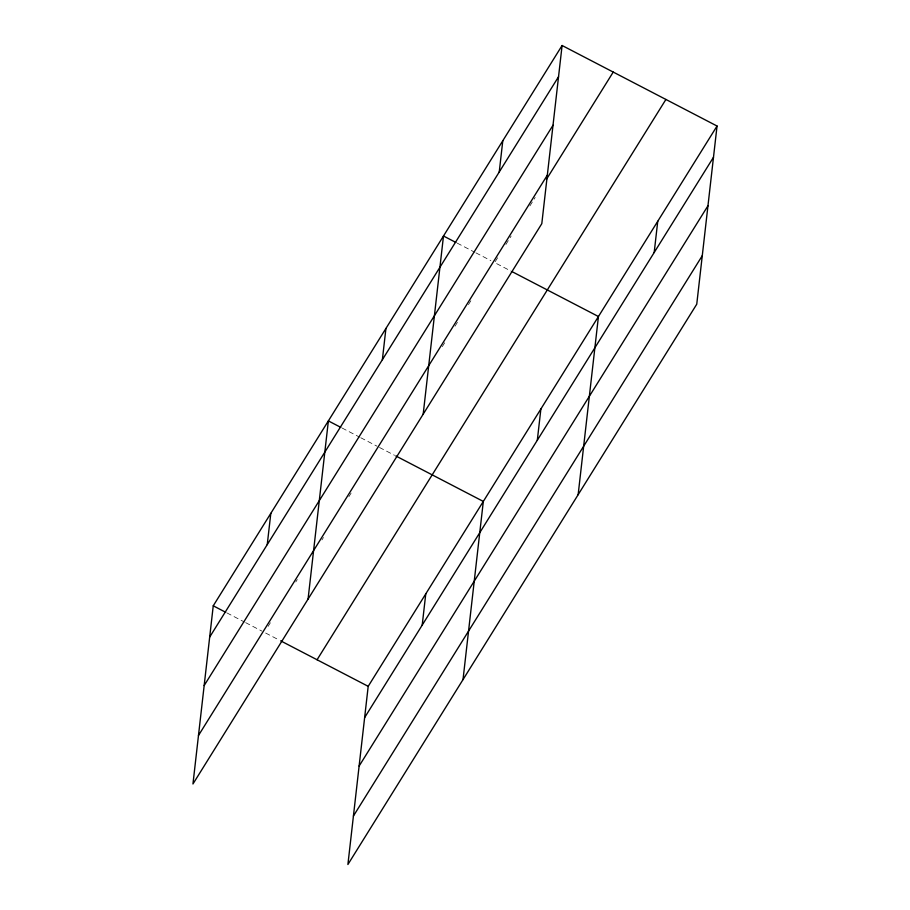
<?xml version="1.0" encoding="UTF-8"?>
<svg xmlns="http://www.w3.org/2000/svg" width="910" height="910" viewBox="0 0 910 910"><rect width="100%" height="100%" fill="white"/><g stroke="black" fill="none" stroke-linecap="round" stroke-linejoin="round"><path stroke-width="0.68" stroke-dasharray="4.55 3.41" d="M268.12 626.376L270.361 622.77M295.784 581.956L297.274 579.556M321.947 539.926L323.437 537.526M348.86 496.701L351.101 493.106M442.294 346.619L445.286 341.819M455 326.212L457.992 321.412M468.457 304.6L471.448 299.799M497.622 257.757L494.619 262.58L510.931 271.055M505.88 244.494L511.136 236.054M529.904 205.91L535.16 197.47M457.207 243.129L474.667 252.206M475.919 252.855L490.877 260.635M342.092 428.03L359.552 437.107M360.792 437.755L377.013 446.184M379.504 447.481L394.553 455.296M226.965 612.942L244.426 622.008M245.677 622.656L261.887 631.085M265.64 633.03L279.438 640.208"/><path stroke-width="1.36" d="M562.096 45.5L213.247 605.81L192.954 783.976L541.803 223.667L562.096 45.5L717.046 126.024L696.753 304.19L347.904 864.5L368.197 686.333L717.046 126.024M267.244 544.612L270.816 513.354M308.069 599.076L328.373 420.909L340.84 427.393M382.371 359.712L385.931 328.453M423.184 414.175L443.488 236.008L455.967 242.481M422.206 625.136L425.766 593.877M499.237 172.001L502.798 140.754M463.019 679.599L483.324 501.433L395.816 455.955M537.321 440.235L540.881 408.977M578.146 494.699L598.439 316.521L512.182 271.703M654.188 252.525L657.748 221.278M209.687 637.057L558.535 76.758M204.17 685.548L553.018 125.239M198.471 735.496L547.32 175.186M546.421 179.384L613.226 72.072M317.067 659.761L665.915 99.452M364.637 717.581L713.486 157.271M359.12 766.061L707.969 205.762M353.421 816.02L702.27 255.71M213.247 605.81L225.725 612.293M280.689 640.856L368.197 686.333"/></g></svg>
